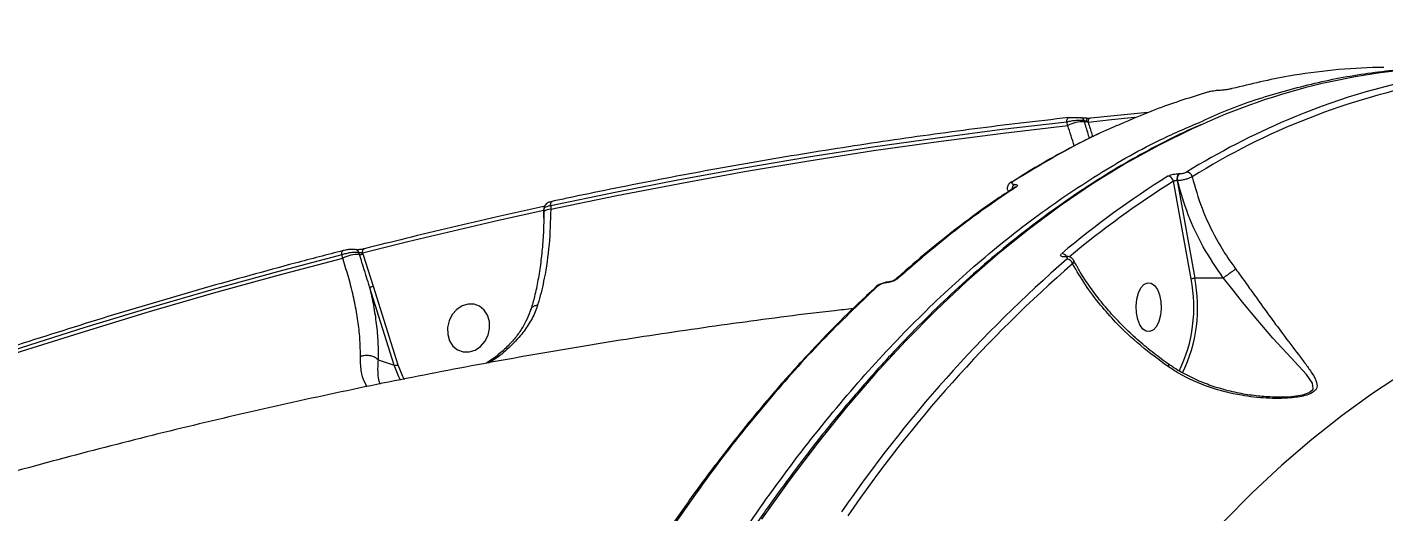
# Model space of a CAD drawing. Header units: millimetres. Extents: x -6521 to 6343, y -6174 to 4868.
# Drawn here: x -3438.6 to -3189.5, y 1039.8 to 1128.8 of the extents above; entities that cross this region are included whole.
import ezdxf

# ---------------------------------------------------------------- set-up
doc = ezdxf.new("R2010")
doc.units = ezdxf.units.MM
for name, color, linetype in [('DIKOM_ОБЪЕКТ', 7, 'Continuous'), ('DIKOM_РАЗМЕР_ЗОНА', 7, 'Continuous'), ('DIKOM_РАЗМЕР_ОБЪЕКТА', 7, 'Continuous')]:
    doc.layers.add(name, color=color, linetype=linetype)
doc.styles.add('style1', font='arial.ttf', dxfattribs={"width": 0.8})
doc.dimstyles.new('1-50', dxfattribs={"dimtxt": 300, "dimasz": 200, "dimexe": 100, "dimexo": 0, "dimgap": 100, "dimtad": 1, "dimtxsty": 'style1', "dimcen": 200, "dimclrd": 7, "dimclre": 7, "dimclrt": 7, "dimadec": 1, "dimazin": 2, "dimtfac": 1, "dimtmove": 0, "dimatfit": 2, "dimfxl": 0, "dimlwd": 25, "dimlwe": 18, "dimarcsym": 0})

# ---------------------------------------------------------------- blocks, each defined once
blk = doc.blocks.new('*D12')
at = {"layer": 'Defpoints', "color": 0, "transparency": 16777216}
for p in [(918.99, 3251.45), (5268.57, 3251.45), (-3684.78, -1936.75)]:
    blk.add_point(p, dxfattribs=at)
at = {"layer": 'DIKOM_РАЗМЕР_ОБЪЕКТА', "color": 7, "lineweight": 18, "transparency": 16777216}
for p, q in [((918.99, 3251.45), (5368.57, 3251.45)), ((-3684.78, -1936.75), (5368.57, -1936.75))]:
    blk.add_line(p, q, dxfattribs=at)
at = {"layer": 'DIKOM_РАЗМЕР_ОБЪЕКТА', "color": 7, "lineweight": 25, "transparency": 16777216}
blk.add_line((5268.57, -1736.75), (5268.57, 3051.45), dxfattribs=at)
at = {"layer": 'DIKOM_РАЗМЕР_ОБЪЕКТА', "color": 7, "transparency": 16777216}
for points in [[(5235.23, 3051.45), (5301.9, 3051.45), (5268.57, 3251.45)], [(5235.23, -1736.75), (5301.9, -1736.75), (5268.57, -1936.75)]]:
    blk.add_solid(points, dxfattribs=at)
at = {"layer": 'DIKOM_РАЗМЕР_ОБЪЕКТА', "color": 7, "transparency": 16777216, "insert": (5015.39, 711.25), "char_height": 300, "attachment_point": 5, "rotation": 90, "style": 'style1'}
blk.add_mtext('5150', dxfattribs=at)
blk = doc.blocks.new('*D13')
at = {"layer": 'Defpoints', "color": 0, "transparency": 16777216}
for p in [(1683.24, 4867.99), (-4359.52, -3960.36), (6242.61, -3960.36)]:
    blk.add_point(p, dxfattribs=at)
at = {"layer": 'DIKOM_РАЗМЕР_ЗОНА', "color": 7, "lineweight": 18, "transparency": 16777216}
for p, q in [((1683.24, 4867.99), (6342.61, 4867.99)), ((-4359.52, -3960.36), (6342.61, -3960.36))]:
    blk.add_line(p, q, dxfattribs=at)
at = {"layer": 'DIKOM_РАЗМЕР_ЗОНА', "color": 7, "lineweight": 25, "transparency": 16777216}
blk.add_line((6242.61, 4667.99), (6242.61, -3760.36), dxfattribs=at)
at = {"layer": 'DIKOM_РАЗМЕР_ЗОНА', "color": 7, "transparency": 16777216}
for points in [[(6209.28, 4667.99), (6275.95, 4667.99), (6242.61, 4867.99)], [(6209.28, -3760.36), (6275.95, -3760.36), (6242.61, -3960.36)]]:
    blk.add_solid(points, dxfattribs=at)
at = {"layer": 'DIKOM_РАЗМЕР_ЗОНА', "color": 7, "transparency": 16777216, "insert": (5989.44, 630.24), "char_height": 300, "attachment_point": 5, "rotation": 90, "style": 'style1'}
blk.add_mtext('8850', dxfattribs=at)

msp = doc.modelspace()

# ---------------------------------------------------------------- linework, layer by layer
at = {"layer": 'DIKOM_ОБЪЕКТ', "color": 7, "linetype": 'Continuous', "lineweight": 15}
for p, q in [((-3247.505, 1110.698), (-3247.701, 1111.323)), ((-3244.439, 1111.359), (-3244.504, 1111.565)), ((-3238.469, 1110.67), (-3238.849, 1110.502)), ((-3227.078, 1101.859), (-3227.03, 1101.859)), ((-3224.854, 1082.53), (-3228.087, 1100.45)), ((-3227.408, 1100.575), (-3224.182, 1082.694)), ((-3227.361, 1100.575), (-3227.408, 1100.575)), ((-3343.727, 1093.66), (-3343.724, 1094.574)), ((-3343.724, 1094.574), (-3343.724, 1095.074)), ((-3343.675, 1095.451), (-3343.674, 1094.878)), ((-3343.674, 1094.878), (-3343.673, 1094.893)), ((-3342.443, 1095.965), (-3342.442, 1095.317)), ((-3380.621, 1086.336), (-3380.81, 1086.938)), ((-3380.551, 1087.733), (-3380.537, 1087.737)), ((-3377.555, 1086.997), (-3377.669, 1087.362)), ((-3376.98, 1087.251), (-3376.942, 1087.129)), ((-3376.942, 1087.129), (-3375.046, 1081.21)), ((-3248.012, 1086.575), (-3248.08, 1086.575)), ((-3247.806, 1086.658), (-3247.875, 1086.658)), ((-3375.046, 1081.21), (-3370.525, 1066.795)), ((-3218.941, 1082.694), (-3224.182, 1082.694)), ((-3371.186, 1066.674), (-3375.707, 1081.089)), ((-3374.131, 1067.682), (-3371.186, 1066.674)), ((-3208.966, 1060.91), (-3208.006, 1060.908))]:
    msp.add_line(p, q, dxfattribs=at)
at = {"layer": 'DIKOM_ОБЪЕКТ', "color": 7, "linetype": 'Continuous', "lineweight": 15, "flags": 128}
for points in [[(-3247.701, 1111.323), (-3259.556, 1109.938), (-3271.411, 1108.4), (-3283.264, 1106.709), (-3295.113, 1104.865), (-3306.958, 1102.868), (-3318.795, 1100.719), (-3330.624, 1098.418), (-3342.443, 1095.965)], [(-3247.701, 1111.323), (-3247.69, 1111.506), (-3247.662, 1111.676), (-3247.616, 1111.827), (-3247.555, 1111.953), (-3247.481, 1112.05), (-3247.396, 1112.114), (-3247.304, 1112.143), (-3247.208, 1112.136)], [(-3245.038, 1112.109), (-3245.117, 1112.119), (-3245.234, 1112.113)], [(-3244.011, 1112.053), (-3244.01, 1112.054), (-3244, 1112.04)], [(-3235.153, 1112.156), (-3235.229, 1112.149), (-3239.493, 1111.72), (-3243.757, 1111.272)], [(-3243.757, 1111.272), (-3243.746, 1111.456), (-3243.717, 1111.627), (-3243.671, 1111.778), (-3243.609, 1111.905), (-3243.534, 1112.001), (-3243.448, 1112.065), (-3243.356, 1112.093), (-3243.259, 1112.084)], [(-3243.259, 1112.084), (-3238.991, 1112.533), (-3234.724, 1112.962), (-3232.802, 1113.148)], [(-3342.442, 1095.317), (-3330.599, 1097.775), (-3318.745, 1100.081), (-3306.883, 1102.234), (-3295.015, 1104.234), (-3283.141, 1106.081), (-3271.264, 1107.774), (-3259.385, 1109.313), (-3247.505, 1110.698)], [(-3222.805, 1110.91), (-3224.642, 1110.079), (-3230.728, 1107.088), (-3236.767, 1103.756), (-3242.753, 1100.085), (-3248.682, 1096.078), (-3254.549, 1091.739), (-3260.348, 1087.071), (-3266.075, 1082.078), (-3271.725, 1076.765), (-3277.293, 1071.136), (-3282.775, 1065.195), (-3288.165, 1058.948), (-3293.46, 1052.4), (-3298.655, 1045.556), (-3303.746, 1038.423)], [(-3342.443, 1095.965), (-3342.448, 1096.146), (-3342.434, 1096.314), (-3342.401, 1096.462), (-3342.352, 1096.587), (-3342.288, 1096.682), (-3342.21, 1096.745), (-3342.146, 1096.769)], [(-3343.724, 1095.074), (-3347.887, 1094.162), (-3352.048, 1093.231), (-3356.208, 1092.281), (-3360.366, 1091.312), (-3364.522, 1090.325), (-3368.677, 1089.319), (-3372.829, 1088.294), (-3376.98, 1087.251)], [(-3380.81, 1086.938), (-3392.625, 1083.829), (-3404.422, 1080.568), (-3416.2, 1077.156), (-3427.957, 1073.594), (-3439.691, 1069.882), (-3451.401, 1066.021), (-3463.085, 1062.01), (-3474.743, 1057.851)], [(-3474.741, 1057.19), (-3463.061, 1061.359), (-3451.354, 1065.379), (-3439.62, 1069.248), (-3427.863, 1072.968), (-3416.082, 1076.537), (-3404.281, 1079.955), (-3392.46, 1083.221), (-3380.621, 1086.336)], [(-3380.81, 1086.938), (-3380.82, 1087.118), (-3380.812, 1087.284), (-3380.785, 1087.432), (-3380.74, 1087.555), (-3380.68, 1087.649), (-3380.605, 1087.711), (-3380.551, 1087.733)], [(-3376.98, 1087.251), (-3376.99, 1087.431), (-3376.981, 1087.598), (-3376.953, 1087.746), (-3376.908, 1087.869), (-3376.847, 1087.964), (-3376.772, 1088.025), (-3376.719, 1088.046)], [(-3230.642, 1079.591), (-3230.397, 1078.402), (-3230.334, 1077.127), (-3230.459, 1075.87), (-3230.761, 1074.731), (-3231.217, 1073.804), (-3231.788, 1073.164), (-3232.429, 1072.862), (-3233.088, 1072.923), (-3233.711, 1073.342), (-3234.249, 1074.085), (-3234.656, 1075.091), (-3234.902, 1076.28), (-3234.964, 1077.555), (-3234.839, 1078.813), (-3234.537, 1079.952), (-3234.082, 1080.879), (-3233.511, 1081.519), (-3232.87, 1081.821), (-3232.211, 1081.76), (-3231.587, 1081.341), (-3231.05, 1080.598), (-3230.642, 1079.591)], [(-3208.006, 1060.908), (-3206.911, 1060.905), (-3204.325, 1061.264), (-3203.177, 1061.665), (-3202.522, 1062.21), (-3202.517, 1062.218), (-3202.427, 1062.407), (-3202.545, 1063.384), (-3203.661, 1064.984), (-3206.482, 1068.075), (-3209.828, 1071.685), (-3212.551, 1074.826), (-3215.413, 1078.29), (-3217.156, 1080.463), (-3218.934, 1082.694), (-3218.935, 1082.696), (-3218.935, 1082.696)], [(-3353.688, 1074.706), (-3354.024, 1075.861), (-3354.642, 1076.827), (-3355.494, 1077.525), (-3356.508, 1077.898), (-3357.604, 1077.917), (-3358.693, 1077.58), (-3359.686, 1076.914), (-3360.503, 1075.974), (-3361.077, 1074.834), (-3361.363, 1073.589), (-3361.337, 1072.338), (-3361.001, 1071.182), (-3360.382, 1070.217), (-3359.531, 1069.519), (-3358.516, 1069.145), (-3357.42, 1069.126), (-3356.331, 1069.463), (-3355.339, 1070.129), (-3354.522, 1071.07), (-3353.947, 1072.209), (-3353.661, 1073.455), (-3353.688, 1074.706)], [(-3370.029, 1063.973), (-3370.35, 1064.591), (-3371.186, 1066.674)], [(-3370.525, 1066.795), (-3369.661, 1064.668), (-3369.342, 1064.067)], [(-3185.835, 1065.246), (-3191.521, 1061.522), (-3197.146, 1057.463), (-3202.705, 1053.073), (-3208.192, 1048.355), (-3213.602, 1043.315), (-3218.931, 1037.957)]]:
    msp.add_lwpolyline(points, dxfattribs=at)
at = {"layer": 'DIKOM_ОБЪЕКТ', "color": 7, "linetype": 'Continuous', "lineweight": 15}
for centre, radius, start, end in [((-3173.961, 1003.182), 118.284, 90.3176, 114.38974), ((-3155.625, 990.471), 130.561, 100.9185, 121.9304), ((-3158.7, 998.708), 122.97, 100.56875, 113.1745), ((-3244.814, 1105.659), 5.713, 86.23767, 118.10197), ((-3245.201, 1111.415), 0.714, 12.14158, 76.74093), ((-3244.35, 1112.308), 0.953, 264.60782, 288.32959), ((-3241.878, 1111.598), 2.181, 167.94474, 185.1169), ((-3151.049, 980.409), 142.803, 113.10746, 121.50565), ((-3137.265, 954.663), 173.108, 122.04023, 130.03618), ((-3229.186, 1100.296), 1.11, 7.98716, 85.63734), ((-3226.115, 1100.927), 1.34, 135.91967, 195.20443), ((-3226.068, 1100.927), 1.34, 135.90828, 195.21582), ((-3225.756, 1101.065), 1.1, 11.13232, 85.78119), ((-3257.561, 1099.709), 0.686, 90.17287, 124.57432), ((-3256.688, 1099.009), 1.059, 123.12365, 181.16234), ((-3256.972, 1098.712), 0.689, 90.08884, 124.43887), ((-3136.59, 954.239), 172.48, 122.03761, 129.88675), ((-3342.632, 1095.233), 1.104, 155.04978, 188.26758), ((-3342.569, 1093.685), 1.637, 85.55754, 132.41584), ((-3377.929, 1081.295), 5.714, 86.24123, 118.09948), ((-3378.391, 1087.185), 0.743, 13.76984, 78.2997), ((-3377.48, 1088.137), 1.142, 266.22749, 298.10499), ((-3086.799, 901.016), 245.265, 130.98429, 145.54515), ((-3248.679, 1086.081), 1.122, 30.46737, 87.00203), ((-3247.867, 1086.344), 0.314, 90.27817, 132.67035), ((-3247.797, 1086.341), 0.317, 93.29041, 132.54651), ((-3247.733, 1084.999), 1.167, 15.67278, 86.22704), ((-3086.102, 900.571), 244.73, 130.98454, 145.545), ((-3375.551, 1082.108), 1.031, 261.3168, 299.37561), ((-3280.423, 1081.762), 0.205, 97.83727, 146.72478), ((-3278.653, 1081.993), 0.656, 89.1985, 132.88456), ((-3251.19, 1077.339), 26.843, 334.08842, 11.14962), ((-3251.385, 1077.339), 27.725, 334.26993, 11.13619), ((-3282.486, 1080.468), 0.651, 89.2021, 135.38875), ((-3371.031, 1067.693), 1.03, 261.31425, 299.37816)]:
    msp.add_arc(centre, radius, start, end, dxfattribs=at)
for points, knots in [([(-3223.334, 1111.265), (-3221.848, 1111.952), (-3216.978, 1114.203), (-3208.597, 1116.881), (-3198.243, 1119.494), (-3187.794, 1120.978), (-3180.234, 1121.601), (-3176.157, 1121.419), (-3175.593, 1121.394)], [0, 0, 0, 0, 0.0952397, 0.3119354, 0.5288844, 0.7458333, 0.964838, 1, 1, 1, 1]), ([(-3189.461, 1121.353), (-3189.812, 1121.352), (-3192.911, 1121.345), (-3198.758, 1120.927), (-3207.699, 1119.788), (-3213.864, 1118.31), (-3217.298, 1117.486)], [0, 0, 0, 0, 0.0376975, 0.3328383, 0.6284079, 1, 1, 1, 1]), ([(-3221.851, 1116.795), (-3224.865, 1115.869), (-3230.345, 1114.187), (-3235.758, 1111.833), (-3238.195, 1110.774)], [0, 0, 0, 0, 0.5500053, 1, 1, 1, 1]), ([(-3219.631, 1117.139), (-3219.764, 1117.131), (-3220.028, 1117.116), (-3220.515, 1117.061), (-3221.13, 1116.968), (-3221.58, 1116.871), (-3221.807, 1116.807), (-3221.851, 1116.795)], [0, 0, 0, 0, 0.145601, 0.2899546, 0.5321011, 0.9098015, 1, 1, 1, 1]), ([(-3217.298, 1117.486), (-3217.347, 1117.473), (-3217.589, 1117.411), (-3218.069, 1117.314), (-3218.716, 1117.219), (-3219.224, 1117.163), (-3219.495, 1117.147), (-3219.631, 1117.139)], [0, 0, 0, 0, 0.0951111, 0.4719861, 0.7157889, 0.8572336, 1, 1, 1, 1]), ([(-3379.777, 558.757), (-3380.557, 563.079), (-3382.657, 574.721), (-3385.557, 594.027), (-3388.308, 616.691), (-3390.421, 639.842), (-3391.874, 663.413), (-3392.64, 687.33), (-3392.705, 711.068), (-3392.085, 734.549), (-3390.809, 757.704), (-3388.859, 780.908), (-3386.21, 804.083), (-3382.856, 827.145), (-3378.871, 849.587), (-3374.282, 871.345), (-3369.131, 892.375), (-3363.335, 913.018), (-3356.885, 933.184), (-3349.788, 952.79), (-3342.202, 971.405), (-3334.162, 988.988), (-3325.717, 1005.522), (-3316.728, 1021.276), (-3307.203, 1036.16), (-3297.164, 1050.101), (-3286.831, 1062.79), (-3276.248, 1074.216), (-3265.46, 1084.387), (-3254.293, 1093.487), (-3242.763, 1101.367), (-3232.398, 1107.384), (-3225.857, 1110.185), (-3223.334, 1111.265)], [0, 0, 0, 0, 0.0192582, 0.0518831, 0.0845331, 0.117158, 0.1507304, 0.1843303, 0.2179027, 0.2505275, 0.2831775, 0.3158023, 0.3493748, 0.3829746, 0.4165471, 0.4491719, 0.4818219, 0.5144467, 0.5480192, 0.5816189, 0.6151915, 0.6478163, 0.6804662, 0.713091, 0.7466635, 0.7802633, 0.8138357, 0.8464606, 0.8791105, 0.9117353, 0.9453077, 0.9789074, 1, 1, 1, 1]), ([(-3247.303, 1112.143), (-3250.261, 1111.808), (-3258.834, 1110.837), (-3273.024, 1108.994), (-3289.868, 1106.511), (-3306.704, 1103.717), (-3323.23, 1100.669), (-3335.04, 1098.283), (-3341.244, 1096.961), (-3342.146, 1096.769)], [0, 0, 0, 0, 0.0934434, 0.2709035, 0.4483654, 0.6258284, 0.8032916, 0.9714173, 1, 1, 1, 1]), ([(-3244.504, 1111.565), (-3244.709, 1111.59), (-3245.126, 1111.641), (-3245.977, 1111.612), (-3246.886, 1111.509), (-3247.43, 1111.385), (-3247.701, 1111.323)], [0, 0, 0, 0, 0.2425094, 0.4917, 0.7472661, 1, 1, 1, 1]), ([(-3247.208, 1112.136), (-3247.039, 1112.151), (-3246.701, 1112.182), (-3246.139, 1112.19), (-3245.614, 1112.169), (-3245.359, 1112.131), (-3245.234, 1112.113)], [0, 0, 0, 0, 0.2566393, 0.5136664, 0.7612223, 1, 1, 1, 1]), ([(-3244.33, 1112.056), (-3244.405, 1112.057), (-3244.602, 1112.06), (-3244.843, 1112.08), (-3245, 1112.102), (-3245.035, 1112.109), (-3245.038, 1112.11)], [0, 0, 0, 0, 0.2536658, 0.664506, 0.9733693, 1, 1, 1, 1]), ([(-3244.05, 1111.404), (-3244.102, 1111.425), (-3244.21, 1111.469), (-3244.36, 1111.523), (-3244.457, 1111.553), (-3244.494, 1111.562), (-3244.504, 1111.565)], [0, 0, 0, 0, 0.3283103, 0.6787629, 0.9203969, 1, 1, 1, 1]), ([(-3243.49, 1108.327), (-3243.722, 1109.071), (-3244.037, 1110.078), (-3244.356, 1111.093), (-3244.439, 1111.359)], [0, 0, 0, 0, 0.7375715, 1, 1, 1, 1]), ([(-3244.011, 1112.055), (-3244.051, 1112.054), (-3244.159, 1112.05), (-3244.264, 1112.054), (-3244.33, 1112.056)], [0, 0, 0, 0, 0.3733081, 1, 1, 1, 1]), ([(-3243.757, 1111.272), (-3243.824, 1111.304), (-3243.917, 1111.347), (-3244.021, 1111.391), (-3244.05, 1111.404)], [0, 0, 0, 0, 0.7208722, 1, 1, 1, 1]), ([(-3244, 1112.04), (-3243.926, 1112.042), (-3243.666, 1112.048), (-3243.428, 1112.069), (-3243.259, 1112.084)], [0, 0, 0, 0, 0.2879105, 1, 1, 1, 1]), ([(-3243.757, 1111.272), (-3243.696, 1111.08), (-3243.417, 1110.193), (-3243.132, 1109.309), (-3242.908, 1108.617)], [0, 0, 0, 0, 0.2172243, 1, 1, 1, 1]), ([(-3223.093, 1110.817), (-3223.652, 1110.579), (-3226.149, 1109.515), (-3230.546, 1107.314), (-3236.278, 1104.209), (-3241.962, 1100.778), (-3247.596, 1097.052), (-3253.174, 1093.026), (-3258.693, 1088.705), (-3264.149, 1084.093), (-3269.537, 1079.192), (-3274.853, 1074.006), (-3280.093, 1068.54), (-3285.254, 1062.798), (-3290.33, 1056.783), (-3295.319, 1050.501), (-3300.217, 1043.956), (-3305.019, 1037.154), (-3309.723, 1030.099), (-3314.325, 1022.797), (-3318.822, 1015.254), (-3323.209, 1007.475), (-3327.484, 999.465), (-3331.644, 991.232), (-3335.686, 982.781), (-3339.606, 974.119), (-3343.401, 965.252), (-3347.07, 956.186), (-3350.609, 946.93), (-3354.015, 937.489), (-3357.286, 927.871), (-3360.42, 918.082), (-3363.414, 908.131), (-3366.266, 898.025), (-3368.973, 887.771), (-3371.535, 877.378), (-3373.949, 866.852), (-3376.213, 856.202), (-3378.325, 845.435), (-3380.284, 834.561), (-3382.089, 823.587), (-3383.738, 812.521), (-3385.229, 801.371), (-3386.563, 790.147), (-3387.737, 778.856), (-3388.751, 767.506), (-3389.604, 756.108), (-3390.296, 744.668), (-3390.826, 733.196), (-3391.192, 721.699), (-3391.381, 711.452), (-3391.407, 705.04), (-3391.417, 702.465)], [0, 0, 0, 0, 0.0058769, 0.0262678, 0.0466645, 0.0670671, 0.087475, 0.1078878, 0.128305, 0.1487261, 0.1691503, 0.1895772, 0.2100065, 0.2304375, 0.2508697, 0.2713031, 0.2917371, 0.3121714, 0.3326061, 0.3530405, 0.373475, 0.393909, 0.4143427, 0.434776, 0.4552088, 0.4756411, 0.4960728, 0.516504, 0.5369346, 0.5573646, 0.5777942, 0.5982231, 0.6186517, 0.6390797, 0.6595072, 0.6799343, 0.700361, 0.7207873, 0.7412133, 0.7616388, 0.7820641, 0.8024892, 0.8229139, 0.8433384, 0.8637627, 0.8841868, 0.9046108, 0.9250346, 0.9454584, 0.9658821, 0.9863057, 1, 1, 1, 1]), ([(-3240.265, 1109.875), (-3240.627, 1109.716), (-3242.932, 1108.705), (-3247.141, 1106.537), (-3252.589, 1103.557), (-3256.081, 1101.372), (-3257.678, 1100.373)], [0, 0, 0, 0, 0.0614809, 0.3915239, 0.7216798, 1, 1, 1, 1]), ([(-3238.195, 1110.774), (-3238.737, 1110.551), (-3242.286, 1109.096), (-3248.765, 1105.731), (-3254.63, 1102.174), (-3257.563, 1100.395)], [0, 0, 0, 0, 0.0827899, 0.5413944, 1, 1, 1, 1]), ([(-3246.331, 1106.91), (-3246.336, 1106.926), (-3246.656, 1108.154), (-3247.083, 1109.434), (-3247.505, 1110.698)], [0, 0, 0, 0, 0.0128889, 1, 1, 1, 1]), ([(-3229.101, 1101.403), (-3229.004, 1101.454), (-3228.81, 1101.557), (-3228.367, 1101.694), (-3227.874, 1101.797), (-3227.424, 1101.852), (-3227.176, 1101.857), (-3227.078, 1101.859)], [0, 0, 0, 0, 0.215079, 0.4299909, 0.6447309, 0.8592307, 1, 1, 1, 1]), ([(-3224.677, 1101.277), (-3224.806, 1101.206), (-3225.063, 1101.062), (-3225.648, 1100.861), (-3226.301, 1100.7), (-3226.899, 1100.604), (-3227.229, 1100.583), (-3227.361, 1100.575)], [0, 0, 0, 0, 0.2142596, 0.4283422, 0.6427358, 0.8576201, 1, 1, 1, 1]), ([(-3227.03, 1101.859), (-3226.964, 1101.861), (-3226.797, 1101.865), (-3226.495, 1101.901), (-3226.166, 1101.97), (-3225.87, 1102.06), (-3225.74, 1102.128), (-3225.675, 1102.162)], [0, 0, 0, 0, 0.1422684, 0.3570929, 0.5715627, 0.7857299, 1, 1, 1, 1]), ([(-3224.677, 1101.277), (-3224.12, 1099.345), (-3222.99, 1095.433), (-3220.607, 1090.464), (-3218.407, 1086.789), (-3217.145, 1085.021), (-3216.662, 1084.345)], [0, 0, 0, 0, 0.3247076, 0.6574782, 0.8690047, 1, 1, 1, 1]), ([(-3257.339, 1099.25), (-3258.258, 1098.658), (-3261.062, 1096.85), (-3265.69, 1093.51), (-3271.211, 1089.234), (-3275.621, 1085.589), (-3278.165, 1083.276), (-3278.92, 1082.59)], [0, 0, 0, 0, 0.1248245, 0.3812663, 0.6371238, 0.8922912, 1, 1, 1, 1]), ([(-3256.973, 1099.4), (-3257.298, 1099.187), (-3258.924, 1098.118), (-3263.398, 1095.045), (-3270.341, 1089.863), (-3275.874, 1085.055), (-3278.644, 1082.649)], [0, 0, 0, 0, 0.0441438, 0.220722, 0.6100171, 1, 1, 1, 1]), ([(-3257.923, 1100.284), (-3257.956, 1100.265), (-3258.132, 1100.164), (-3258.384, 1099.923), (-3258.605, 1099.486), (-3258.65, 1099.066), (-3258.552, 1098.847), (-3258.514, 1098.762)], [0, 0, 0, 0, 0.0703169, 0.3722915, 0.6291263, 0.8562197, 1, 1, 1, 1]), ([(-3257.563, 1100.395), (-3257.643, 1100.333), (-3257.804, 1100.21), (-3257.802, 1100.051), (-3257.626, 1099.936), (-3257.381, 1099.909), (-3257.267, 1099.896)], [0, 0, 0, 0, 0.2632313, 0.5266746, 0.7813465, 1, 1, 1, 1]), ([(-3257.346, 1099.29), (-3257.342, 1099.292), (-3257.338, 1099.295), (-3257.347, 1099.289), (-3257.349, 1099.289)], [0, 0, 0, 0, 0.8346456, 1, 1, 1, 1]), ([(-3257.267, 1099.896), (-3257.154, 1099.884), (-3256.913, 1099.857), (-3256.74, 1099.743), (-3256.737, 1099.586), (-3256.894, 1099.462), (-3256.973, 1099.4)], [0, 0, 0, 0, 0.2213734, 0.4743832, 0.7373313, 1, 1, 1, 1]), ([(-3227.408, 1100.575), (-3227.441, 1100.575), (-3227.523, 1100.573), (-3227.674, 1100.559), (-3227.839, 1100.531), (-3227.988, 1100.493), (-3228.054, 1100.465), (-3228.087, 1100.45)], [0, 0, 0, 0, 0.1406586, 0.3551346, 0.5699243, 0.7849025, 1, 1, 1, 1]), ([(-3218.941, 1082.694), (-3220.218, 1084.582), (-3222.717, 1088.276), (-3225.562, 1094.34), (-3226.756, 1098.48), (-3227.361, 1100.575)], [0, 0, 0, 0, 0.3403186, 0.6660512, 1, 1, 1, 1]), ([(-3342.206, 1096.746), (-3342.352, 1096.712), (-3342.704, 1096.633), (-3343.073, 1096.469), (-3343.421, 1096.182), (-3343.634, 1095.84), (-3343.66, 1095.582), (-3343.673, 1095.452)], [0, 0, 0, 0, 0.2020875, 0.4882759, 0.6738998, 0.8365748, 1, 1, 1, 1]), ([(-3343.429, 1095.878), (-3346.375, 1095.23), (-3354.915, 1093.352), (-3366.012, 1090.734), (-3374.154, 1088.69), (-3376.719, 1088.046)], [0, 0, 0, 0, 0.2651043, 0.7685901, 1, 1, 1, 1]), ([(-3343.714, 1094.892), (-3343.716, 1094.022), (-3343.722, 1091.978), (-3343.913, 1088.844), (-3344.253, 1085.509), (-3344.753, 1082.316), (-3345.341, 1079.453), (-3345.825, 1077.756), (-3346.043, 1076.995)], [0, 0, 0, 0, 0.1336457, 0.3137878, 0.4943831, 0.6746764, 0.8540932, 1, 1, 1, 1]), ([(-3342.442, 1095.317), (-3342.502, 1093.149), (-3342.624, 1088.751), (-3343.459, 1083.127), (-3344.303, 1079.553), (-3344.765, 1077.998), (-3344.835, 1077.764)], [0, 0, 0, 0, 0.3434973, 0.6969393, 0.9545298, 1, 1, 1, 1]), ([(-3343.675, 1095.097), (-3343.683, 1095.093), (-3343.697, 1095.085), (-3343.716, 1095.078), (-3343.724, 1095.074)], [0, 0, 0, 0, 0.5318055, 1, 1, 1, 1]), ([(-3342.443, 1095.965), (-3342.485, 1095.957), (-3342.765, 1095.906), (-3343.209, 1095.793), (-3343.607, 1095.619), (-3343.646, 1095.505), (-3343.665, 1095.451)], [0, 0, 0, 0, 0.0570294, 0.380627, 0.7036311, 1, 1, 1, 1]), ([(-3380.551, 1087.733), (-3383.486, 1086.972), (-3391.994, 1084.763), (-3406.049, 1080.877), (-3422.701, 1075.976), (-3439.308, 1070.772), (-3455.577, 1065.364), (-3467.322, 1061.247), (-3473.551, 1058.989), (-3474.577, 1058.617)], [0, 0, 0, 0, 0.0930116, 0.2696616, 0.4463137, 0.6229655, 0.7996195, 0.9669777, 1, 1, 1, 1]), ([(-3377.669, 1087.362), (-3377.691, 1087.365), (-3377.892, 1087.395), (-3378.368, 1087.414), (-3379.173, 1087.343), (-3380.04, 1087.183), (-3380.553, 1087.02), (-3380.81, 1086.938)], [0, 0, 0, 0, 0.028611, 0.267088, 0.5101208, 0.7556379, 1, 1, 1, 1]), ([(-3377.38, 1068.268), (-3377.388, 1069.241), (-3377.405, 1071.197), (-3377.745, 1074.389), (-3378.308, 1077.725), (-3379.187, 1081.665), (-3380.089, 1084.605), (-3380.621, 1086.336)], [0, 0, 0, 0, 0.1872844, 0.3765509, 0.5570063, 0.7391965, 1, 1, 1, 1]), ([(-3378.242, 1087.902), (-3378.365, 1087.921), (-3378.691, 1087.97), (-3379.339, 1087.941), (-3380.033, 1087.86), (-3380.4, 1087.762), (-3380.535, 1087.727)], [0, 0, 0, 0, 0.188102, 0.4966827, 0.8159832, 1, 1, 1, 1]), ([(-3376.723, 1088.047), (-3376.744, 1088.041), (-3376.858, 1088.009), (-3377.146, 1087.956), (-3377.531, 1087.907), (-3377.881, 1087.89), (-3378.107, 1087.896), (-3378.218, 1087.908), (-3378.232, 1087.911), (-3378.232, 1087.911)], [0, 0, 0, 0, 0.0476872, 0.2586557, 0.4916555, 0.6974396, 0.8699388, 0.998222, 1, 1, 1, 1]), ([(-3376.98, 1087.251), (-3377.039, 1087.26), (-3377.154, 1087.279), (-3377.346, 1087.31), (-3377.515, 1087.338), (-3377.612, 1087.353), (-3377.655, 1087.359), (-3377.665, 1087.361), (-3377.669, 1087.362)], [0, 0, 0, 0, 0.2631129, 0.515983, 0.7521395, 0.9411077, 0.9741066, 1, 1, 1, 1]), ([(-3375.707, 1081.089), (-3375.797, 1081.385), (-3376.246, 1082.865), (-3376.873, 1084.827), (-3377.401, 1086.507), (-3377.555, 1086.997)], [0, 0, 0, 0, 0.1504184, 0.7521266, 1, 1, 1, 1]), ([(-3248.08, 1086.575), (-3248.152, 1086.577), (-3248.366, 1086.582), (-3248.647, 1086.647), (-3248.827, 1086.789), (-3248.836, 1086.983), (-3248.692, 1087.128), (-3248.621, 1087.201)], [0, 0, 0, 0, 0.108299, 0.3204383, 0.5430781, 0.7715559, 1, 1, 1, 1]), ([(-3247.87, 1086.66), (-3247.899, 1086.659), (-3247.978, 1086.658), (-3248.043, 1086.67), (-3248.047, 1086.671), (-3248.049, 1086.671)], [0, 0, 0, 0, 0.2666672, 0.7085637, 1, 1, 1, 1]), ([(-3247.657, 1086.163), (-3247.61, 1086.212), (-3247.516, 1086.308), (-3247.521, 1086.436), (-3247.64, 1086.527), (-3247.823, 1086.57), (-3247.963, 1086.573), (-3248.012, 1086.575)], [0, 0, 0, 0, 0.2288058, 0.4578201, 0.6785115, 0.8883715, 1, 1, 1, 1]), ([(-3246.466, 1085.97), (-3246.508, 1086.051), (-3246.605, 1086.24), (-3246.875, 1086.446), (-3247.227, 1086.598), (-3247.538, 1086.663), (-3247.755, 1086.648), (-3247.815, 1086.644)], [0, 0, 0, 0, 0.163189, 0.3798759, 0.6093974, 0.8917769, 1, 1, 1, 1]), ([(-3246.453, 1085.972), (-3246.424, 1085.878), (-3246.364, 1085.684), (-3246.527, 1085.439), (-3246.61, 1085.315)], [0, 0, 0, 0, 0.4895217, 1, 1, 1, 1]), ([(-3229.068, 1066.432), (-3230.782, 1067.688), (-3234.25, 1070.23), (-3238.319, 1074.107), (-3241.661, 1077.872), (-3244.369, 1081.451), (-3245.86, 1084.021), (-3246.61, 1085.315)], [0, 0, 0, 0, 0.2308649, 0.4671748, 0.6265685, 0.8119901, 1, 1, 1, 1]), ([(-3228.92, 1066.831), (-3229.842, 1067.496), (-3231.744, 1068.868), (-3234.448, 1071.126), (-3237.056, 1073.547), (-3239.475, 1076.08), (-3241.694, 1078.699), (-3243.681, 1081.383), (-3245.278, 1083.82), (-3246.096, 1085.361), (-3246.428, 1085.983)], [0, 0, 0, 0, 0.1223141, 0.2523747, 0.3833733, 0.5150836, 0.64646, 0.7783283, 0.9103506, 1, 1, 1, 1]), ([(-3216.662, 1084.345), (-3216.089, 1083.556), (-3214.933, 1081.964), (-3212.898, 1079.111), (-3210.57, 1075.871), (-3207.817, 1072.14), (-3205.549, 1069.177), (-3203.774, 1066.859), (-3202.56, 1065.138), (-3201.734, 1063.671), (-3201.697, 1062.675), (-3202.065, 1062.036), (-3202.655, 1061.547), (-3204.236, 1060.978), (-3207.081, 1060.566), (-3211.067, 1060.556), (-3216.09, 1061.132), (-3221.575, 1062.523), (-3226.06, 1064.473), (-3228.441, 1066.024), (-3229.068, 1066.432)], [0, 0, 0, 0, 0.0440629, 0.0889566, 0.1624873, 0.2382061, 0.3352456, 0.3852657, 0.4352599, 0.4935528, 0.5321365, 0.5402091, 0.5665608, 0.5927401, 0.6382716, 0.7076018, 0.7787237, 0.8710037, 0.9660345, 1, 1, 1, 1]), ([(-3216.662, 1084.345), (-3216.682, 1084.332), (-3216.758, 1084.28), (-3216.976, 1084.13), (-3217.376, 1083.848), (-3217.915, 1083.458), (-3218.468, 1083.05), (-3218.78, 1082.814), (-3218.935, 1082.696)], [0, 0, 0, 0, 0.0380933, 0.1492098, 0.36191, 0.5745909, 0.7872896, 1, 1, 1, 1]), ([(-3280.45, 1081.964), (-3280.455, 1081.964), (-3280.706, 1081.958), (-3281.243, 1081.838), (-3281.984, 1081.57), (-3282.556, 1081.279), (-3282.803, 1081.027), (-3282.893, 1080.934)], [0, 0, 0, 0, 0.0057896, 0.2782372, 0.5431447, 0.8328901, 1, 1, 1, 1]), ([(-3280.594, 1081.875), (-3280.737, 1081.856), (-3281.021, 1081.82), (-3281.469, 1081.688), (-3281.903, 1081.509), (-3282.249, 1081.31), (-3282.411, 1081.175), (-3282.476, 1081.12)], [0, 0, 0, 0, 0.1920459, 0.3835791, 0.5901984, 0.8340594, 1, 1, 1, 1]), ([(-3278.644, 1082.649), (-3278.712, 1082.593), (-3278.881, 1082.454), (-3279.244, 1082.251), (-3279.695, 1082.066), (-3280.157, 1081.931), (-3280.448, 1081.894), (-3280.594, 1081.875)], [0, 0, 0, 0, 0.1655273, 0.4120417, 0.6200573, 0.8096936, 1, 1, 1, 1]), ([(-3279.094, 1082.481), (-3279.102, 1082.473), (-3279.13, 1082.446), (-3279.283, 1082.34), (-3279.548, 1082.204), (-3279.878, 1082.08), (-3280.17, 1082.005), (-3280.363, 1081.972), (-3280.435, 1081.968), (-3280.448, 1081.967)], [0, 0, 0, 0, 0.0747841, 0.262022, 0.4909049, 0.6929319, 0.8501678, 0.971908, 1, 1, 1, 1]), ([(-3224.854, 1082.53), (-3224.845, 1082.536), (-3224.826, 1082.548), (-3224.768, 1082.578), (-3224.664, 1082.619), (-3224.505, 1082.66), (-3224.335, 1082.688), (-3224.233, 1082.692), (-3224.182, 1082.694)], [0, 0, 0, 0, 0.0701488, 0.1413913, 0.3560557, 0.5707255, 0.7853806, 1, 1, 1, 1]), ([(-3218.935, 1082.696), (-3218.936, 1082.695), (-3218.938, 1082.694), (-3218.94, 1082.694), (-3218.941, 1082.694)], [0, 0, 0, 0, 0.6119772, 1, 1, 1, 1]), ([(-3375.707, 1081.089), (-3375.451, 1079.926), (-3374.938, 1077.59), (-3374.428, 1074.174), (-3374.112, 1070.814), (-3374.125, 1068.73), (-3374.131, 1067.682)], [0, 0, 0, 0, 0.2380445, 0.4781612, 0.7377107, 1, 1, 1, 1]), ([(-3282.901, 1080.865), (-3283.463, 1080.359), (-3285.829, 1078.23), (-3289.927, 1074.188), (-3295.191, 1068.738), (-3300.374, 1062.987), (-3305.476, 1056.965), (-3310.494, 1050.678), (-3315.414, 1044.112), (-3319.253, 1038.757), (-3321.416, 1035.506), (-3322.006, 1034.619)], [0, 0, 0, 0, 0.0404847, 0.1703507, 0.3003482, 0.4304446, 0.5606083, 0.6908085, 0.8210038, 0.9511615, 1, 1, 1, 1]), ([(-3282.476, 1081.12), (-3285.885, 1077.871), (-3292.702, 1071.375), (-3302.605, 1060.266), (-3312.275, 1048.249), (-3318.445, 1039.372), (-3321.53, 1034.933)], [0, 0, 0, 0, 0.2485939, 0.497189, 0.7485942, 1, 1, 1, 1]), ([(-3286.919, 1077.069), (-3288.065, 1076.946), (-3295.051, 1076.195), (-3307.86, 1074.511), (-3325.344, 1072), (-3342.809, 1069.15), (-3360.251, 1065.994), (-3377.666, 1062.524), (-3395.049, 1058.743), (-3412.395, 1054.651), (-3429.699, 1050.25), (-3446.957, 1045.54), (-3464.165, 1040.522), (-3481.316, 1035.197), (-3498.407, 1029.566), (-3515.433, 1023.631), (-3532.39, 1017.393), (-3549.271, 1010.853), (-3566.073, 1004.013), (-3582.791, 996.875), (-3599.42, 989.44), (-3615.956, 981.71), (-3632.394, 973.687), (-3648.729, 965.375), (-3664.954, 956.769), (-3680.685, 948.112), (-3690.943, 942.191), (-3695.881, 939.342)], [0, 0, 0, 0, 0.0080362, 0.0490173, 0.0900369, 0.131096, 0.172195, 0.213335, 0.2545162, 0.2957394, 0.3370053, 0.3783136, 0.4196653, 0.4610597, 0.5024977, 0.543979, 0.5855033, 0.6270709, 0.6686811, 0.7103338, 0.7520284, 0.7937648, 0.8355422, 0.8773598, 0.9192175, 0.9611138, 1, 1, 1, 1]), ([(-3346.12, 1077.02), (-3346.152, 1076.887), (-3346.339, 1076.12), (-3346.98, 1074.722), (-3348.047, 1072.866), (-3349.433, 1071.08), (-3351.111, 1069.417), (-3352.734, 1068.05), (-3353.87, 1067.3), (-3354.296, 1067.019)], [0, 0, 0, 0, 0.034382, 0.1985665, 0.3678763, 0.5405233, 0.7164885, 0.8937692, 1, 1, 1, 1]), ([(-3344.835, 1077.764), (-3344.904, 1077.551), (-3345.247, 1076.498), (-3346.13, 1074.666), (-3347.808, 1072.223), (-3350.073, 1069.883), (-3352.148, 1068.113), (-3353.535, 1067.291), (-3353.862, 1067.097)], [0, 0, 0, 0, 0.0503765, 0.2483337, 0.4464445, 0.6862389, 0.9261671, 1, 1, 1, 1]), ([(-3346.01, 1077.001), (-3346.01, 1077.003), (-3346.005, 1077.168), (-3345.737, 1077.428), (-3345.336, 1077.653), (-3344.998, 1077.738), (-3344.873, 1077.758), (-3344.835, 1077.764)], [0, 0, 0, 0, 0.0055502, 0.397774, 0.7900153, 0.9351767, 1, 1, 1, 1]), ([(-3374.135, 1067.685), (-3374.321, 1067.844), (-3374.693, 1068.163), (-3375.479, 1068.437), (-3376.325, 1068.518), (-3376.924, 1068.421), (-3377.26, 1068.314), (-3377.338, 1068.284), (-3377.38, 1068.268)], [0, 0, 0, 0, 0.2316227, 0.4632678, 0.6948815, 0.9265113, 0.9610544, 1, 1, 1, 1]), ([(-3376.197, 1062.763), (-3376.481, 1063.331), (-3377.049, 1064.468), (-3377.358, 1066.451), (-3377.375, 1067.848), (-3377.38, 1068.268)], [0, 0, 0, 0, 0.4106739, 0.8225262, 1, 1, 1, 1]), ([(-3374.135, 1067.685), (-3374.135, 1067.685), (-3374.168, 1067.299), (-3374.239, 1066.056), (-3374.195, 1064.467), (-3373.929, 1063.596), (-3373.82, 1063.237)], [0, 0, 0, 0, 0.0002511, 0.203257, 0.6715176, 1, 1, 1, 1]), ([(-3374.131, 1067.682), (-3374.132, 1067.682), (-3374.133, 1067.683), (-3374.135, 1067.685), (-3374.135, 1067.685)], [0, 0, 0, 0, 0.6282931, 1, 1, 1, 1]), ([(-3229.068, 1066.432), (-3229.047, 1066.472), (-3228.986, 1066.589), (-3228.91, 1066.759), (-3228.922, 1066.796), (-3228.929, 1066.818)], [0, 0, 0, 0, 0.1830073, 0.531481, 1, 1, 1, 1]), ([(-3208.01, 1060.86), (-3208.132, 1060.854), (-3208.916, 1060.816), (-3210.688, 1060.871), (-3213.375, 1061.084), (-3216.483, 1061.601), (-3219.6, 1062.385), (-3222.679, 1063.442), (-3225.571, 1064.786), (-3227.669, 1065.951), (-3228.703, 1066.725), (-3228.89, 1066.865)], [0, 0, 0, 0, 0.0173889, 0.1110769, 0.2434858, 0.3872791, 0.5382728, 0.6780904, 0.826736, 0.9686785, 1, 1, 1, 1])]:
    msp.add_open_spline(points, degree=3, knots=knots, dxfattribs=at)

# ---------------------------------------------------------------- dimensions: what is measured, and where the dimension line sits
at = {"layer": 'DIKOM_РАЗМЕР_ЗОНА'}
dim = msp.add_linear_dim(base=(6242.612, -3960.361), p1=(1683.243, 4867.991), p2=(-4359.523, -3960.361), angle=90, text='8850', dimstyle='1-50', dxfattribs=at)
dim.commit()
dim.dimension.update_dxf_attribs({"geometry": '*D13', "text_midpoint": (6242.612, 630.237), "dimtype": 160})
at = {"layer": 'DIKOM_РАЗМЕР_ОБЪЕКТА'}
dim = msp.add_linear_dim(base=(5268.566, 3251.455), p1=(-3684.783, -1936.746), p2=(918.989, 3251.455), angle=90, text='5150', dimstyle='1-50', dxfattribs=at)
dim.commit()
dim.dimension.update_dxf_attribs({"geometry": '*D12', "text_midpoint": (5268.566, 711.247), "dimtype": 160})

doc.saveas('drawing.dxf')
